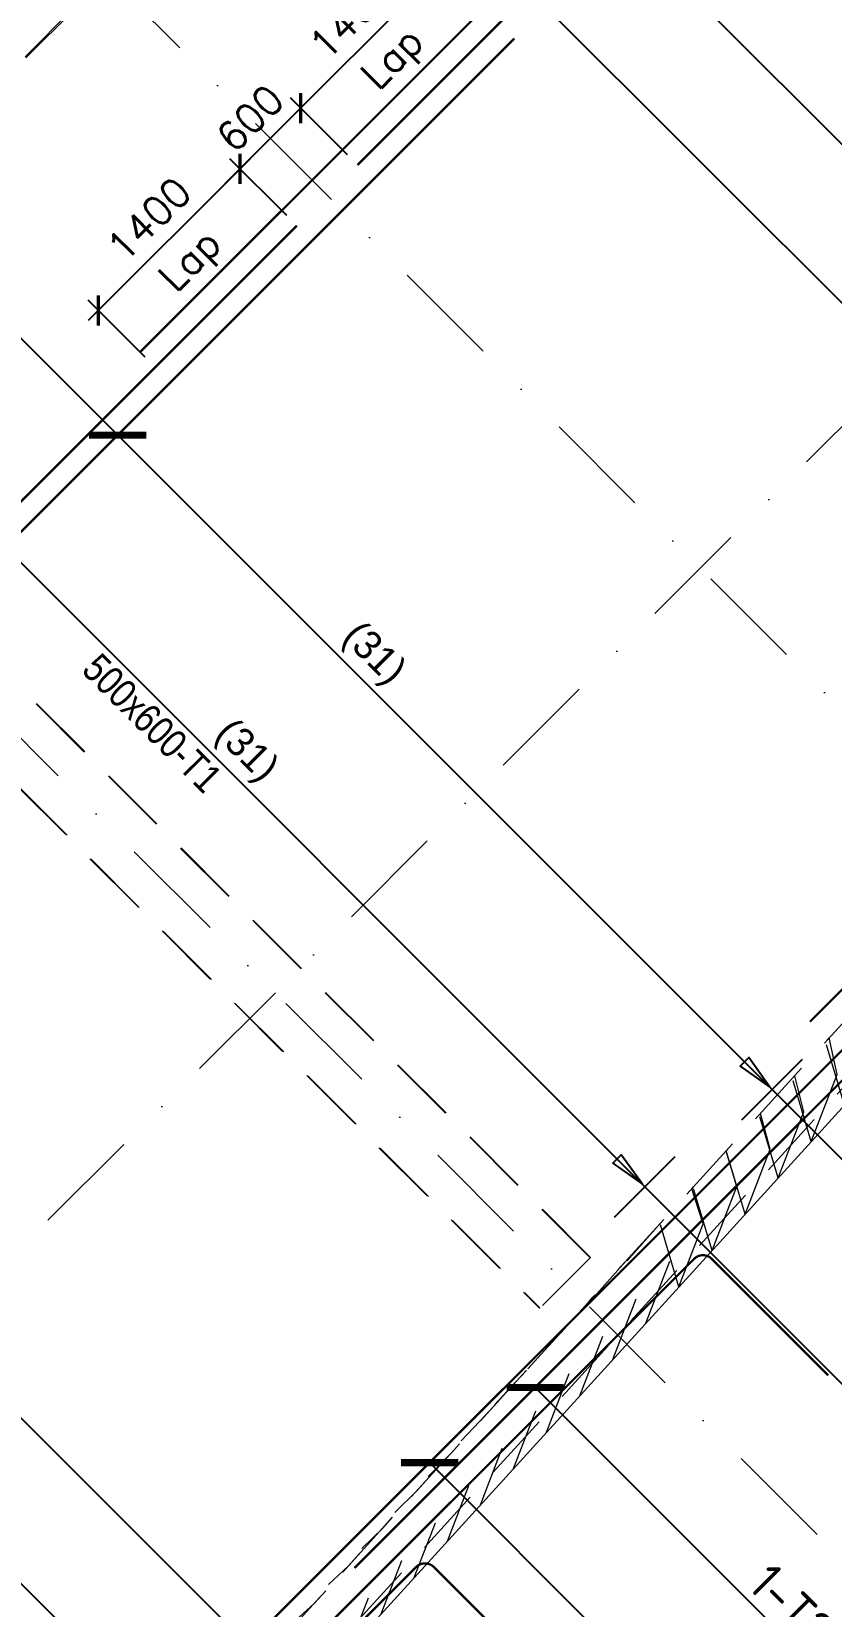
# Model space of a CAD drawing. Extents: x 660761725 to 1323371458, y 2734871439 to 5470067957.
# Drawn here: x 661609479 to 661615071, y 2735025823 to 2735036835 of the extents above; entities that cross this region are included whole.
import ezdxf
from ezdxf.enums import TextEntityAlignment as Align

# ---------------------------------------------------------------- set-up
doc = ezdxf.new("R2010")
doc.units = 0
for name, pattern in [('AXES', [1.95, 1.2, -0.25, 0.25, -0.25]), ('Hidden', [714.375, 476.25, -238.125]), ('sbp_axis_short', [10, 5, -2.5, 0, -2.5])]:
    doc.linetypes.add(name, pattern=pattern)
doc.layers.add('A-DETL', color=5, linetype='Continuous', lineweight=9, true_color=0x0000ff)
for name, color, linetype, lineweight in [('A-FLOR-PATT', 7, 'Continuous', 15), ('A-ROOF', 7, 'Continuous', 15), ('S-BEAM-IDEN', 2, 'Continuous', 9), ('S-GRID', 7, 'Continuous', 9)]:
    doc.layers.add(name, color=color, linetype=linetype, lineweight=lineweight)
for name, color, linetype in [('S-AXIS', 20, 'AXES'), ('S-RBAR-T16', 201, 'Continuous'), ('S-RBAR-T20', 10, 'Continuous'), ('S-RDIMO', 8, 'Continuous'), ('S-SIMPLETEXT', 7, 'Continuous')]:
    doc.layers.add(name, color=color, linetype=linetype)
doc.styles.add('Arial Narrow_1', font='ARIALN.TTF', dxfattribs={"height": 199.9999999999998})
doc.styles.add('ARMACAD', font='isocp.shx')
doc.styles.add('ROMANS', font='romans.shx')
doc.dimstyles.new('S-DIMI-100', dxfattribs={"dimscale": 100, "dimtxt": 2, "dimasz": 1.5, "dimexe": 1, "dimexo": 1, "dimgap": 1, "dimtad": 1, "dimdec": 0, "dimzin": 12, "dimdsep": 46, "dimtxsty": 'ROMANS', "dimblk": 'ARCHTICK', "dimcen": 0.09, "dimdle": 1, "dimclrd": 8, "dimclre": 8, "dimclrt": 4, "dimadec": 0, "dimazin": 3, "dimtfac": 1, "dimtdec": 0, "dimtix": 1, "dimtmove": 1, "dimatfit": 3, "dimtolj": 1, "dimtzin": 0, "dimarcsym": 0})
pattern_1 = [(74.99999999999999, (0, 0), (-153.3407249233896, 41.08752341002518), [])]

# ---------------------------------------------------------------- blocks, each defined once
blk = doc.blocks.new('I am… All Range.')
at = {"layer": 'S-GRID', "color": 8, "linetype": 'sbp_axis_short', "lineweight": 13, "ltscale": 150}
for p, q in [((662627061.1529542, 2734509978.252891), (662693164.7237693, 2734576081.823706)), ((662625330.4193549, 2734550528.670175), (662653950.0332651, 2734521909.056264)), ((662622360.5708737, 2734547558.821693), (662650980.3147497, 2734518939.077817))]:
    blk.add_line(p, q, dxfattribs=at)
blk = doc.blocks.new('I am… Atomic.')
at = {"layer": 'A-FLOR-PATT', "transparency": 33554600}
h = blk.add_hatch(dxfattribs=at)
h.set_pattern_fill('ANSI31', color=8, scale=50, angle=30, style=0)
h.set_pattern_definition(pattern_1)
edge = h.paths.add_edge_path()
edge.add_line((662389967.6433319, 2734579123.010657), (662390007.8012236, 2734579503.468677))
edge.add_line((662342114.705975, 2734544592.546931), (662390007.8012234, 2734579503.468677))
edge.add_line((662363195.8073889, 2734559608.047176), (662389967.7690635, 2734579123.040917))
edge.add_line((662362417.6524743, 2734559040.823584), (662363719.8899552, 2734559990.06879))
edge.add_line((662346720.4841449, 2734547598.623516), (662362783.6519626, 2734559307.613063))
edge.add_line((662345821.5310795, 2734546943.346041), (662347578.010761, 2734548223.703842))
edge.add_line((662342292.6126368, 2734544370.997322), (662346307.4227723, 2734547297.529027))
edge.add_line((662325865.2845687, 2734528370.671522), (662342114.6925843, 2734544592.5523))
edge.add_line((662340490.7204528, 2734542572.157625), (662342149.9785906, 2734544228.604904))
edge.add_line((662339422.0417168, 2734541505.28928), (662341320.3495216, 2734543400.381265))
edge.add_line((662336597.6306283, 2734538685.662872), (662340136.8031961, 2734542218.839921))
edge.add_line((662332705.8949801, 2734534800.520002), (662336243.7133716, 2734538332.345168))
edge.add_line((662332253.0745114, 2734534348.466631), (662332782.9359009, 2734534877.430412))
edge.add_line((662326312.3910785, 2734528417.846987), (662332351.9776915, 2734534447.202265))
edge.add_line((662325865.2845687, 2734528370.671522), (662326312.3910785, 2734528417.846987))
h = blk.add_hatch(dxfattribs=at)
h.set_pattern_fill('ANSI31', color=8, scale=50, angle=30, style=0)
h.set_pattern_definition(pattern_1)
edge = h.paths.add_edge_path()
edge.add_line((662389967.6433319, 2734579123.010657), (662390007.8012236, 2734579503.468677))
edge.add_line((662390178.8400514, 2734578972.951882), (662393574.2351673, 2734576558.543434))
edge.add_line((662390389.9110394, 2734578822.862847), (662389967.7690635, 2734579123.040917))
edge.add_line((662401600.1085552, 2734571260.373601), (662390007.8012234, 2734579503.468677))
edge.add_line((662401045.2346829, 2734570742.112331), (662400996.5411683, 2734571280.666277))
edge.add_line((662400996.5411683, 2734571280.666277), (662391834.41239, 2734577795.702194))
edge.add_line((662401631.7932035, 2734570909.939), (662401600.1085552, 2734571260.373601))
edge.add_line((662398386.0115408, 2734568087.393885), (662401045.2346829, 2734570742.112331))
edge.add_line((662378065.801715, 2734545768.423274), (662383150.2610395, 2734551353.010825))
edge.add_line((662383150.2610395, 2734551353.010825), (662388234.7203641, 2734556937.598375))
edge.add_line((662388234.7203641, 2734556937.598375), (662393319.1796887, 2734562522.185926))
edge.add_line((662393319.1796887, 2734562522.185926), (662398403.6390133, 2734568106.773477))
edge.add_line((662377177.0145457, 2734544792.211362), (662378389.7704264, 2734546124.258873))
edge.add_line((662345219.5168241, 2734509691.243385), (662350637.7770958, 2734515642.46591))
edge.add_line((662350637.7770958, 2734515642.46591), (662356056.0373675, 2734521593.688435))
edge.add_line((662356056.0373675, 2734521593.688435), (662361474.2976393, 2734527544.91096))
edge.add_line((662361474.2976393, 2734527544.91096), (662366892.5579109, 2734533496.133485))
edge.add_line((662366892.5579109, 2734533496.133485), (662372310.8181826, 2734539447.35601))
edge.add_line((662372310.8181826, 2734539447.35601), (662377729.0784543, 2734545398.578536))
edge.add_line((662345267.5598451, 2734509156.384884), (662400082.3408674, 2734569362.972085))
edge.add_line((662401418.6805061, 2734570690.601139), (662400941.3227103, 2734570214.051982))
edge.add_line((662400082.3408674, 2734569362.972085), (662401631.7932035, 2734570909.939))
h = blk.add_hatch(dxfattribs=at)
h.set_pattern_fill('ANSI31', color=8, scale=50, angle=30, style=0)
h.set_pattern_definition(pattern_1)
edge = h.paths.add_edge_path()
edge.add_line((662345468.2720397, 2734510142.524049), (662345661.1307589, 2734509588.669044))
edge.add_line((662345219.5168241, 2734509691.243385), (662350637.7770958, 2734515642.46591))
edge.add_line((662350637.7770958, 2734515642.46591), (662356056.0373675, 2734521593.688435))
edge.add_line((662356056.0373675, 2734521593.688435), (662361474.2976393, 2734527544.91096))
edge.add_line((662361474.2976393, 2734527544.91096), (662366892.5579109, 2734533496.133485))
edge.add_line((662366892.5579109, 2734533496.133485), (662372310.8181826, 2734539447.35601))
edge.add_line((662372310.8181826, 2734539447.35601), (662377729.0784543, 2734545398.578536))
edge.add_line((662345267.5598451, 2734509156.384884), (662400082.3408674, 2734569362.972085))
at = {"layer": 'A-DETL', "color": 8, "linetype": 'Hidden', "lineweight": 9}
for p, q in [((662399013.4511831, 2734568320.204953), (662345232.817815, 2734509249.488402)), ((662350497.8719653, 2734528923.893819), (662357993.6440659, 2734536413.314352)), ((662357915.4686385, 2734536321.962039), (662352325.820084, 2734530737.049892)), ((662358491.0865248, 2734524566.285238), (662352316.6565512, 2734530740.721336)), ((662358493.8343017, 2734524569.031452), (662352325.820084, 2734530737.049892)), ((662351963.3170251, 2734530387.082322), (662358137.5971158, 2734524212.796107)), ((662351972.0527202, 2734530383.582294), (662358140.2166456, 2734524215.414147)), ((662358493.8343017, 2734524569.031452), (662358140.2166456, 2734524215.414147)), ((662358491.0865248, 2734524566.285238), (662358493.8343017, 2734524569.031452)), ((662358140.2166456, 2734524215.414147), (662358137.5971158, 2734524212.796107)), ((662358139.9486969, 2734524215.147686), (662358140.1809704, 2734524215.37996))]:
    blk.add_line(p, q, dxfattribs=at)
at = {"layer": 'A-DETL', "color": 8, "linetype": 'Hidden', "lineweight": 9, "flags": 128}
blk.add_lwpolyline([(662345219.5168241, 2734509691.243385), (662350637.7770958, 2734515642.46591), (662356056.0373675, 2734521593.688435), (662361474.2976393, 2734527544.91096), (662366892.5579109, 2734533496.133485), (662372310.8181826, 2734539447.35601), (662377729.0784543, 2734545398.578536)], dxfattribs=at)
at = {"layer": 'A-ROOF', "color": 8, "lineweight": 13}
blk.add_line((662345267.5598451, 2734509156.384884), (662400082.3408674, 2734569362.972085), dxfattribs=at)
at = {"layer": 'S-BEAM-IDEN', "color": 8, "insert": (662355069.4484113, 2734528807.760153), "char_height": 199.9999999999998, "width": 1539.239999999998, "attachment_point": 1, "rotation": 314.9999999999996, "style": 'Arial Narrow_1'}
blk.add_mtext('500x600-T1', dxfattribs=at)
blk = doc.blocks.new('_ARCHTICK')
at = {"color": 0, "linetype": 'ByBlock', "const_width": 0.15}
blk.add_lwpolyline([(-0.5, -0.5), (0.5, 0.5)], dxfattribs=at)
blk = doc.blocks.new('*D284')
at = {"layer": 'S-RBAR-T16', "color": 8, "lineweight": -2, "transparency": 16777216}
for p, q in [((661612421.1782994, 2735037360.371577), (661611289.8070977, 2735036229.000948)), ((661612677.5550667, 2735036962.573288), (661612279.756943, 2735037360.371613)), ((661611687.6055079, 2735035972.623728), (661611289.8071334, 2735036370.422304))]:
    blk.add_line(p, q, dxfattribs=at)
at = {"layer": 'S-RBAR-T16', "color": 8, "lineweight": -2, "transparency": 16777216, "xscale": 150, "yscale": 150, "zscale": 150}
for p, rotation in [((661612350.4676032, 2735037289.660917), 44.99998551075971), ((661611360.5177937, 2735036299.711608), 224.9999855107597)]:
    blk.add_blockref('_ARCHTICK', p, dxfattribs=dict(at, rotation=rotation))
at = {"layer": 'S-RBAR-T16', "color": 4, "transparency": 16777216, "char_height": 200, "attachment_point": 5, "rotation": 44.999985510759686, "style": 'ROMANS'}
for s, insert in [('\\A1;1400', (661611714.0713782, 2735036936.107655)), ('\\A1;Lap', (661612020.4842392, 2735036629.694638))]:
    blk.add_mtext(s, dxfattribs=dict(at, insert=insert))
blk = doc.blocks.new('*D285')
at = {"layer": 'S-RBAR-T16', "color": 8, "lineweight": -2, "transparency": 16777216}
for p, q in [((661611006.9646088, 2735035946.158012), (661609875.5935243, 2735034814.7875)), ((661611263.3414401, 2735035548.359659), (661610865.5432525, 2735035946.158048)), ((661610273.3919986, 2735034558.410217), (661609875.59356, 2735034956.208857))]:
    blk.add_line(p, q, dxfattribs=at)
at = {"layer": 'S-RBAR-T16', "color": 8, "lineweight": -2, "transparency": 16777216, "xscale": 150, "yscale": 150, "zscale": 150}
for p, rotation in [((661610936.2539128, 2735035875.447352), 44.99998551075971), ((661609946.3042203, 2735034885.49816), 224.9999855107597)]:
    blk.add_blockref('_ARCHTICK', p, dxfattribs=dict(at, rotation=rotation))
at = {"layer": 'S-RBAR-T16', "color": 4, "transparency": 16777216, "char_height": 200, "attachment_point": 5, "rotation": 44.999985510759686, "style": 'ROMANS'}
for s, insert in [('\\A1;1400', (661610299.8577462, 2735035521.894149)), ('\\A1;Lap', (661610606.2706072, 2735035215.481132))]:
    blk.add_mtext(s, dxfattribs=dict(at, insert=insert))
blk = doc.blocks.new('*D286')
at = {"layer": 'S-RBAR-T16', "color": 8, "lineweight": -2, "transparency": 16777216}
for p, q in [((661611360.5178993, 2735036299.711503), (661611466.5839431, 2735036405.777493)), ((661611360.5178993, 2735036299.711503), (661610936.2537236, 2735035875.447541)), ((661611687.6055079, 2735035972.623728), (661611289.807239, 2735036370.422198)), ((661610936.2537236, 2735035875.447541), (661610830.1876795, 2735035769.381551)), ((661611263.3414401, 2735035548.359659), (661610865.5430634, 2735035946.158237))]:
    blk.add_line(p, q, dxfattribs=at)
at = {"layer": 'S-RBAR-T16', "color": 8, "lineweight": -2, "transparency": 16777216, "xscale": 150, "yscale": 150, "zscale": 150}
for p, rotation in [((661611360.5178993, 2735036299.711503), 224.9999855107597), ((661610936.2537236, 2735035875.447541), 44.99998551075968)]:
    blk.add_blockref('_ARCHTICK', p, dxfattribs=dict(at, rotation=rotation))
at = {"layer": 'S-RBAR-T16', "color": 4, "transparency": 16777216, "insert": (661611006.9644905, 2735036229.000914), "char_height": 200, "attachment_point": 5, "rotation": 44.999985510759686, "style": 'ROMANS'}
blk.add_mtext('\\A1;600', dxfattribs=at)
blk = doc.blocks.new('CADF_02')
at = {"color": 0}
blk.add_lwpolyline([(0, 0), (2.5, -0.4166666679084301), (2.5, 0.4166666679084301)], close=True, dxfattribs=at)
blk = doc.blocks.new('cadf_03')
at = {"color": 8}
blk.add_lwpolyline([(-3.725290298461914e-09, 2.99999999627471), (3.725290298461914e-09, -3.000000007450581)], dxfattribs=at)
blk.add_blockref('CADF_02', (0.2513523101806641, 0), dxfattribs=at)
blk = doc.blocks.new('cadf_04')
at = {"color": 8, "const_width": 0.5000000000000002}
blk.add_lwpolyline([(1.414213560521603, 1.414213564246893), (-1.414213556796312, -1.414213556796312)], dxfattribs=at)
blk = doc.blocks.new('cadf_10')
at = {"color": 1}
for p, q in [((-4.158496580606208, 1.201089783226742), (-5.644468778018359, 1.201089783226742)), ((4.158496580606207, 1.201089783226742), (5.644468778018359, 1.201089783226742))]:
    blk.add_line(p, q, dxfattribs=at)
at = {"style": 'ARMACAD'}
for tag, p in [('$COM1', (-10.93526643674234, 2.542619974829577)), ('$COM2', (-9.757982686735758, -5.302973364669228))]:
    blk.add_attdef(tag, text='', height=3.5, dxfattribs=at).set_placement(p, align=Align.BOTTOM_RIGHT)
at = {"color": 1, "style": 'ARMACAD'}
blk.add_attdef('$NUM', text='', height=3.5, dxfattribs=at).set_placement((0, 0), align=Align.CENTER)

msp = doc.modelspace()

# ---------------------------------------------------------------- linework, layer by layer
at = {"layer": 'S-RBAR-T20', "linetype": 'Hidden', "const_width": 16}
for points in [[(661611758.3163122, 2735035901.913325), (661618194.2834442, 2735042337.880095)], [(661610238.3232242, 2735034593.479288), (661616674.2903425, 2735041029.446044)], [(661606948.7908375, 2735030880.829159), (661612854.0453314, 2735036786.083321)], [(661605428.7977495, 2735029572.395122), (661611334.0522299, 2735035477.64927)]]:
    msp.add_lwpolyline(points, dxfattribs=at)
for points in [[(661614920.2927092, 2735029911.509541), (661622494.9873314, 2735037486.203738, -0.4142135623730951), (661622617.6703578, 2735037486.203734), (661623431.9037935, 2735036671.970253)], [(661610217.119737, 2735024784.072776), (661617791.8198513, 2735032358.772466, -0.4142135623730951), (661617914.5028777, 2735032358.772462), (661618728.7363133, 2735031544.538981)], [(661611737.1128247, 2735026092.506813), (661616481.5138859, 2735030836.907608, -0.4142135623730951), (661616604.1969123, 2735030836.907604), (661617418.4303479, 2735030022.674123)], [(661606536.617107, 2735020679.306297), (661614111.3126566, 2735028254.001421, -0.4142135623730951), (661614233.9956831, 2735028254.001418), (661615048.2291187, 2735027439.767936)], [(661608056.6101949, 2735021987.740334), (661612168.3158092, 2735026099.445717, -0.4142135623730951), (661612290.9988357, 2735026099.445714), (661613105.2322713, 2735025285.212233)]]:
    msp.add_lwpolyline(points, format="xyb", dxfattribs=at)
at = {"layer": 'S-RDIMO'}
for p, q in [((661617992.9879302, 2735033196.90968), (661612036.8760552, 2735039153.02189)), ((661617332.0512849, 2735032747.532038), (661611375.9394106, 2735038703.644247)), ((661608489.1968402, 2735035605.342873), (661614657.4407424, 2735029437.098624)), ((661607598.8193396, 2735034926.524388), (661613767.0632418, 2735028758.280139)), ((661612999.5480844, 2735027354.942002), (661616643.9586871, 2735023710.531185)), ((661612261.921382, 2735026828.874306), (661616012.1114664, 2735023078.684002))]:
    msp.add_line(p, q, dxfattribs=at)
for points in [[(661604291.4865257, 2735032253.868657), (661614739.3909793, 2735021805.963589)], [(661603606.7261375, 2735031780.667274), (661614160.4100744, 2735021226.982718)], [(661614657.4407424, 2735029437.098624), (661618513.9833747, 2735025580.555763)], [(661613767.0632418, 2735028758.280139), (661617729.3853562, 2735024795.957791)]]:
    msp.add_lwpolyline(points, dxfattribs=at)

# ---------------------------------------------------------------- block references
at = {"layer": 'S-AXIS'}
for name, p in [('I am… All Range.', (-1032317.531363606, 503695.4297404289)), ('I am… Atomic.', (-745106.9118326902, 503695.4297404289))]:
    msp.add_blockref(name, p, dxfattribs=at)
at = {"layer": 'S-RDIMO'}
for name, p, xscale, yscale, zscale, rotation in [('cadf_04', (661610081.2507396, 2735034013.288885), 100.0000000000002, 100.0000000000002, 100.0000000000002, 134.9999983249953), ('cadf_03', (661614657.4407424, 2735029437.098624), 100, 100, 100, 134.9999983877494), ('cadf_03', (661613767.0632418, 2735028758.280139), 100, 100, 100, 134.9999983877494), ('cadf_04', (661612999.5480844, 2735027354.942002), 100, 100, 100, 314.9999983179462), ('cadf_04', (661612261.921382, 2735026828.874306), 99.99999999999999, 99.99999999999999, 99.99999999999999, 314.9999983207693)]:
    msp.add_blockref(name, p, dxfattribs=dict(at, xscale=xscale, yscale=yscale, zscale=zscale, rotation=rotation))
at = {"layer": 'S-SIMPLETEXT'}
ref = msp.add_blockref('cadf_10', (661615594.3694499, 2735024839.669999), dxfattribs=dict(at, xscale=74.99999998083516, yscale=75, zscale=75, rotation=314.9999983257133))
ref.add_attrib('$NUM', '330', dxfattribs={"color": 1, "height": 262.5, "rotation": 315, "style": 'ARMACAD', "flags": 2}).set_placement((661615594.3694499, 2735024839.669999), align=Align.CENTER)
ref.add_attrib('$COM1', '1-T20         sp=300', dxfattribs={"height": 262.5, "rotation": 315, "style": 'ARMACAD', "flags": 2}).set_placement((661616683.7334447, 2735023750.305941), align=Align.RIGHT)

# ---------------------------------------------------------------- texts
at = {"layer": 'S-RDIMO'}
for p in [(661611644.0294714, 2735032591.931425), (661610753.6519709, 2735031913.11294)]:
    msp.add_text('(31)', height=200, rotation=314.9999983877493, dxfattribs=at).set_placement(p)

# ---------------------------------------------------------------- dimensions: what is measured, and where the dimension line sits
at = {"layer": 'S-RBAR-T16'}
for base, p1, p2, picture, middle in [((661611360.5177937, 2735036299.711608), (661612748.2657269, 2735036891.862592), (661611758.316168, 2735035901.913033), '*D284', (661611855.4926987, 2735036794.686263)), ((661609946.3042203, 2735034885.49816), (661611334.0521003, 2735035477.648963), (661610344.1026589, 2735034487.699521), '*D285', (661610441.2790667, 2735035380.472756))]:
    dim = msp.add_linear_dim(base=base, p1=p1, p2=p2, angle=44.99998551075968, text='<>\\XLap', dimstyle='S-DIMI-100', dxfattribs=at)
    dim.commit()
    dim.dimension.update_dxf_attribs({"geometry": picture, "text_midpoint": middle})
dim = msp.add_linear_dim(base=(661610936.2537236, 2735035875.447541), p1=(661611758.316168, 2735035901.913033), p2=(661611334.0521003, 2735035477.648963), angle=44.99998551075968, dimstyle='S-DIMI-100', dxfattribs=at)
dim.commit()
dim.dimension.update_dxf_attribs({"geometry": '*D286', "text_midpoint": (661611006.9644905, 2735036229.000914)})

doc.saveas('drawing.dxf')
